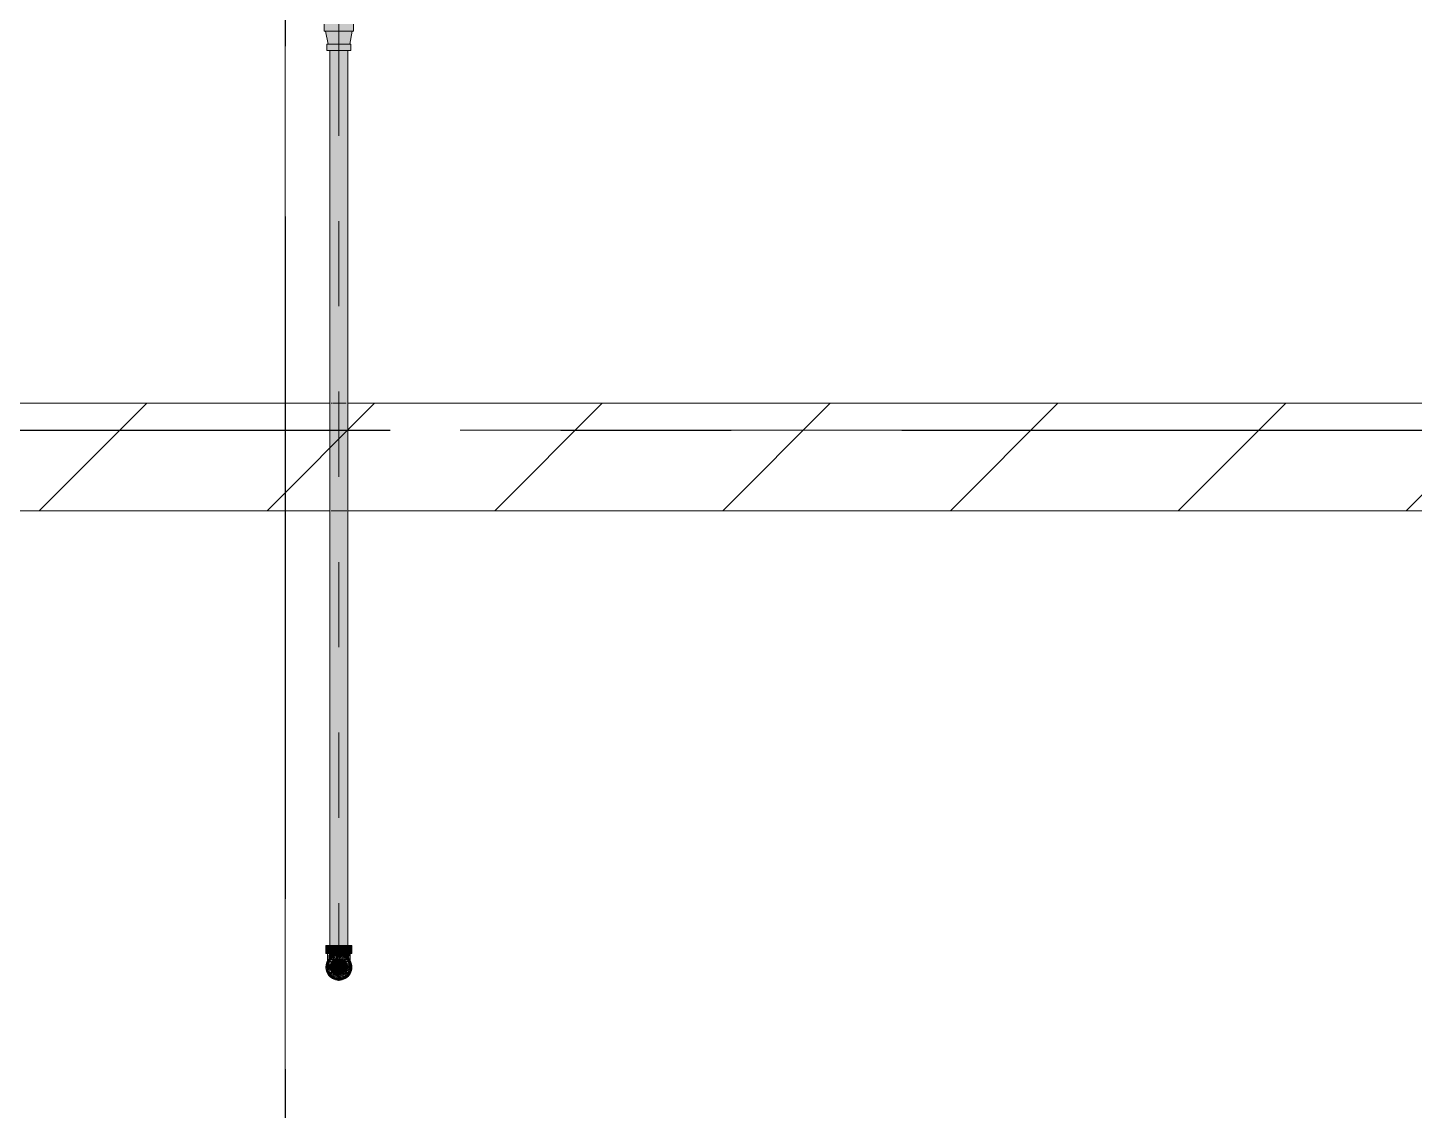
# Model space of a CAD drawing. Header units: millimetres. Extents: x -4000 to 187956, y -58990 to 162485.
# Drawn here: x 88671 to 91253, y 126184 to 128199 of the extents above; entities that cross this region are included whole.
import ezdxf

# ---------------------------------------------------------------- set-up
doc = ezdxf.new("R2010")
doc.units = ezdxf.units.MM
for name, pattern in [('Dash 1_16_', [317.5, 158.75, -158.75]), ('Grid Line', [2222.5, 1270, -317.5, 317.5, -317.5]), ('Grid Line 12_5mm', [2150, 1250, -300, 300, -300])]:
    doc.linetypes.add(name, pattern=pattern)
for name, color, linetype, lineweight in [('A-WALL', 113, 'Continuous', 13), ('A-WALL-PATT', 111, 'Continuous', 13), ('F-SPRN', 3, 'Continuous', 9), ('P-PIPE', 3, 'Continuous', 9), ('P-PIPE-CNTR', 3, 'Continuous', 9), ('S-GRID', 1, 'Continuous', 30)]:
    doc.layers.add(name, color=color, linetype=linetype, lineweight=lineweight)

# ---------------------------------------------------------------- blocks, each defined once
blk = doc.blocks.new('CMF2_NHAXUONG_A_rvt-1-FFS - TANG 1')
at = {"layer": 'A-WALL-PATT', "lineweight": 9}
h = blk.add_hatch(dxfattribs=at)
h.set_pattern_fill('FP_12', color=250, style=0, pattern_type=2)
h.set_pattern_definition([(45, (0, 0), (-212.13203, 212.13203), [])])
h.paths.add_polyline_path([(68581, 127300.1), (97082.8, 127300.1), (97082.8, 127500.1), (67049.8, 127500.1), (67049.8, 127300.1)])
h.paths.add_polyline_path([(43638.6, 127300.1), (63049.8, 127300.1), (63049.8, 127500.1), (43549.8, 127500.1), (43549.8, 127300.1)])
at = {"layer": 'A-WALL', "color": 50, "lineweight": 15}
for p, q in [((89233.5, 127500.1), (86766.5, 127500.1)), ((91733.5, 127500.1), (89266.5, 127500.1)), ((86766.7, 127300.1), (89233.3, 127300.1)), ((89266.7, 127300.1), (91733.3, 127300.1))]:
    blk.add_line(p, q, dxfattribs=at)
at = {"layer": 'A-WALL', "color": 35, "lineweight": 15}
for p, q in [((89233.5, 127500.1), (86766.5, 127500.1)), ((91733.5, 127500.1), (89266.5, 127500.1)), ((86766.7, 127300.1), (89233.3, 127300.1)), ((89266.7, 127300.1), (91733.3, 127300.1))]:
    blk.add_line(p, q, dxfattribs=at)
at = {"layer": 'A-WALL', "color": 14, "lineweight": 15}
for p, q in [((89237.1, 127500.1), (89235.5, 127500.1)), ((89263.4, 127500.1), (89238.2, 127500.1)), ((89235.5, 127300.1), (89264.5, 127300.1))]:
    blk.add_line(p, q, dxfattribs=at)
at = {"layer": 'A-WALL', "color": 15, "lineweight": 15}
for p, q in [((89237.1, 127500.1), (89235.5, 127500.1)), ((89263.4, 127500.1), (89238.2, 127500.1)), ((89235.5, 127300.1), (89264.5, 127300.1))]:
    blk.add_line(p, q, dxfattribs=at)
at = {"layer": 'S-GRID', "linetype": 'Grid Line 12_5mm', "lineweight": 9}
for p, q in [((89150, 161185.2), (89150, -16487.4)), ((-824.3, 127450), (183641.1, 127450))]:
    blk.add_line(p, q, dxfattribs=at)
blk = doc.blocks.new('Sprinkler_Up - DN20-V342-FFS - TANG 1')
at = {"layer": 'F-SPRN', "transparency": 33554534}
for points in [[(-13.5, 0), (-3.9, 0.7), (-1.7, 2.9), (-1.2, 3.5), (-0.6, 4), (0.6, 4), (1.2, 3.5), (1.7, 2.9), (4.6, 0), (22, 0.9), (18, 13.1), (6.9, 21.2), (-6.9, 21.2), (-18.4, 11.9), (-22.2, 0)], [(-6.9, -21.2), (6.9, -21.2), (18, -13.1), (22, 0), (3.9, -0.7), (1.7, -2.9), (1.2, -3.5), (0.6, -4), (-0.6, -4), (-1.2, -3.5), (-1.7, -2.9), (-4.6, 0), (-22.2, 0), (-18, -13.1), (-12.4, -17.1)], [(0, -16.7), (4.3, -16.1), (11.8, -11.8), (16.1, -4.3), (16.1, 4.3), (11.7, 11.9), (8.3, 14.4), (0, 16.7), (-4.3, 16.1), (-11.8, 11.8), (-16.1, 4.3), (-16.1, -4.3), (-11.8, -11.8), (-8.3, -14.4)], [(0, -15.6), (7.8, -13.5), (13.5, -7.8), (15.1, -4), (15.1, 4), (13.5, 7.8), (7.8, 13.5), (0, 15.6), (-9.9, 11.9), (-11, 11), (-15.1, 4), (-15.1, -4), (-11, -11), (-7.8, -13.5)], [(-10.9, -5.5), (-10.9, 5.4), (-14.5, 5.4), (-14.5, -5.5)], [(-7.7, -5.5), (-7.7, 5.4), (-10.9, 5.4), (-10.9, -5.5)], [(0, -5.5), (0, 5.4), (-7.7, 5.4), (-7.7, -5.5)], [(0, 0), (5.7, 0), (2.9, 4.9), (-2.9, 4.9), (-5.7, 0)], [(2.9, -4.9), (5.7, 0), (-5.7, 0), (-2.9, -4.9)], [(0, 0), (4.6, 0), (0, 4.6), (-4.6, 0)], [(0, -4.6), (4.6, 0), (-4.6, 0)], [(0, -2.6), (1.3, 0), (-1.8, 0)], [(-1.3, 0), (1.8, 0), (0, 2.6)], [(7.7, -5.5), (7.7, 5.4), (0, 5.4), (0, -5.5)], [(10.9, -5.5), (10.9, 5.4), (7.7, 5.4), (7.7, -5.5)], [(14.5, -5.5), (14.5, 5.4), (10.9, 5.4), (10.9, -5.5)]]:
    blk.add_hatch(color=1, dxfattribs=at).paths.add_polyline_path(points)
at = {"layer": 'F-SPRN', "color": 1}
for p, q in [((-11.5, 5.4), (-14.5, 5.4)), ((-14.5, 5.4), (-11.3, 5.4)), ((-14.5, 5.4), (-14.5, 3.7)), ((-14.5, 3.3), (-14.5, 0)), ((-11.5, 5.4), (-11.5, 4)), ((-10.9, 1.9), (-10.9, 3.6)), ((-10.8, 5.4), (-8, 5.4)), ((-8.1, 5.4), (-10.8, 5.4)), ((-8.1, 5.4), (-8.1, 2.8)), ((-8.1, 2.5), (-8.1, 0.7)), ((-7.7, 4.8), (-7.7, 2.7)), ((-7.7, 4.8), (-7.7, 2.7)), ((-7.7, 2.1), (-7.7, 0.5)), ((-7.7, 2.1), (-7.7, 0.5)), ((-6.7, 5.4), (-4.7, 5.4)), ((-5.8, 3.8), (-5.8, 2.2)), ((-2.1, 0), (-2.1, 0)), ((-2.1, 0), (-2.1, -0.1)), ((0, 2.1), (-0.1, 2.1)), ((2.1, 0), (2.1, 0.1)), ((2.1, 0), (2.1, 0)), ((4.7, 5.4), (6.5, 5.4)), ((7.7, 5.4), (10.8, 5.4)), ((7.7, 5.2), (7.7, 2.7)), ((7.7, 5.2), (7.7, 2.7)), ((7.7, 2.3), (7.7, 0.5)), ((7.7, 2.3), (7.7, 0.5)), ((10.8, 5.4), (8.1, 5.4)), ((8.1, 5.4), (8.1, 2.8)), ((8.1, 2.5), (8.1, 0.4)), ((10.9, 5.4), (14.5, 5.4)), ((10.9, 3.6), (10.9, 0.2)), ((14.5, 5.4), (11.5, 5.4)), ((11.5, 5.4), (11.5, 4)), ((11.5, 3), (11.5, 0.2)), ((14.5, 5.4), (14.5, -5.5)), ((-14.5, -1.3), (-14.5, -3.7)), ((-11.1, -5.5), (-14.5, -5.5)), ((-14.5, -5.5), (-11.5, -5.5)), ((-10.9, -2.6), (-10.9, -1.3)), ((-10.8, -5.5), (-8.1, -5.5)), ((-7.8, -5.5), (-10.8, -5.5)), ((-8.1, -4.2), (-8.1, -5.5)), ((-7.7, -2.7), (-7.7, -4)), ((-7.7, -2.7), (-7.7, -4)), ((-7, -5.5), (-5.8, -5.5)), ((-4.8, -5.5), (-7, -5.5)), ((-5.8, -2.3), (-5.8, -3.8)), ((-2.1, -0.3), (-2, -0.4)), ((-2, -0.4), (-2, -0.5)), ((-2, -0.5), (-2, -0.6)), ((-2, -0.6), (-2, -0.7)), ((-2, -0.7), (-1.9, -0.7)), ((-1.9, -0.7), (-1.9, -0.8)), ((-1.9, -0.8), (-1.9, -0.9)), ((-1.9, -0.9), (-1.8, -1)), ((-1.8, -1), (-1.8, -1.1)), ((-1.8, -1), (-1.8, -1)), ((-1.8, -1.1), (-1.7, -1.2)), ((-1.7, -1.2), (-1.6, -1.3)), ((-1.7, -1.2), (-1.7, -1.2)), ((-1.6, -1.3), (-1.6, -1.4)), ((-1.6, -1.4), (-1.5, -1.4)), ((-1.5, -1.4), (-1.4, -1.5)), ((-1.4, -1.5), (-1.3, -1.6)), ((-1.4, -1.5), (-1.4, -1.5)), ((-1.3, -1.6), (-1.3, -1.7)), ((-1.3, -1.7), (-1.2, -1.7)), ((-1.2, -1.7), (-1.1, -1.7)), ((-1.1, -1.7), (-1.1, -1.8)), ((-1.1, -1.8), (-1, -1.8)), ((-1, -1.8), (-0.9, -1.9)), ((-0.9, -1.9), (-0.8, -1.9)), ((-0.8, -1.9), (-0.7, -2)), ((-0.8, -1.9), (-0.8, -1.9)), ((-0.7, -2), (-0.6, -2)), ((-0.6, -2), (-0.5, -2)), ((-0.5, -2), (-0.4, -2)), ((-0.4, -2), (-0.3, -2.1)), ((-0.4, -2), (-0.4, -2)), ((-0.3, -2.1), (-0.2, -2.1)), ((-0.2, -2.1), (-0.1, -2.1)), ((-0.1, -2.1), (0, -2.1)), ((0, -2.1), (0.1, -2.1)), ((0.1, -2.1), (0.2, -2.1)), ((0.1, -2.1), (0.1, -2.1)), ((0.2, -2.1), (0.3, -2.1)), ((0.3, -2.1), (0.4, -2)), ((0.4, -2), (0.5, -2)), ((0.5, -2), (0.6, -2)), ((0.6, -2), (0.7, -2)), ((0.6, -2), (0.6, -2)), ((0.7, -2), (0.8, -1.9)), ((0.8, -1.9), (0.9, -1.9)), ((0.9, -1.9), (1, -1.8)), ((0.9, -1.9), (0.9, -1.9)), ((1, -1.8), (1.1, -1.8)), ((1.1, -1.8), (1.2, -1.7)), ((1.2, -1.7), (1.3, -1.6)), ((1.2, -1.7), (1.2, -1.7)), ((1.3, -1.6), (1.4, -1.6)), ((1.4, -1.5), (1.5, -1.5)), ((1.4, -1.6), (1.4, -1.5)), ((1.5, -1.4), (1.6, -1.3)), ((1.5, -1.5), (1.5, -1.4)), ((1.6, -1.3), (1.7, -1.2)), ((1.6, -1.3), (1.6, -1.3)), ((1.7, -1.1), (1.8, -1.1)), ((1.7, -1.2), (1.7, -1.1)), ((1.8, -1), (1.9, -0.9)), ((1.8, -1.1), (1.8, -1)), ((1.9, -0.8), (2, -0.7)), ((1.9, -0.8), (1.9, -0.8)), ((1.9, -0.9), (1.9, -0.8)), ((2, -0.4), (2.1, -0.3)), ((2, -0.5), (2, -0.4)), ((2, -0.5), (2, -0.5)), ((2, -0.6), (2, -0.5)), ((2, -0.7), (2, -0.6)), ((2.1, -0.1), (2.1, 0)), ((2.1, -0.2), (2.1, -0.1)), ((2.1, -0.3), (2.1, -0.2)), ((7, -5.5), (4.8, -5.5)), ((5.8, -2.2), (5.8, -3.8)), ((5.8, -5.5), (7, -5.5)), ((7.7, -0.5), (7.7, -2.3)), ((7.7, -0.5), (7.7, -2.3)), ((7.7, -2.7), (7.7, -5.4)), ((7.7, -2.7), (7.7, -5.4)), ((10.8, -5.5), (7.7, -5.5)), ((8.1, -0.4), (8.1, -2.5)), ((8.1, -2.8), (8.1, -5.5)), ((8.1, -5.5), (10.8, -5.5)), ((10.9, -0.2), (10.9, -3.6)), ((14.5, -5.5), (10.9, -5.5)), ((11.5, -0.2), (11.5, -3)), ((11.5, -4), (11.5, -5.5)), ((11.5, -5.5), (14.5, -5.5))]:
    blk.add_line(p, q, dxfattribs=at)
at = {"layer": 'F-SPRN', "color": 1, "flags": 128}
for points in [[(-0.6, 2), (-0.7, 2), (-0.8, 1.9), (-0.9, 1.9), (-0.9, 1.9), (-1, 1.8), (-1.1, 1.8), (-1.2, 1.7), (-1.2, 1.7), (-1.3, 1.6), (-1.4, 1.6), (-1.4, 1.5), (-1.5, 1.5), (-1.5, 1.4), (-1.6, 1.3), (-1.6, 1.3), (-1.7, 1.2), (-1.7, 1.1), (-1.8, 1.1), (-1.8, 1), (-1.9, 0.9), (-1.9, 0.8), (-1.9, 0.8), (-2, 0.7), (-2, 0.6), (-2, 0.5), (-2, 0.5), (-2, 0.4), (-2.1, 0.3), (-2.1, 0.2), (-2.1, 0.1), (-2.1, 0)], [(-0.5, 2), (-0.6, 2), (-0.6, 2)], [(-0.1, 2.1), (-0.1, 2.1), (-0.2, 2.1), (-0.3, 2.1), (-0.4, 2), (-0.5, 2)], [(2.1, 0.1), (2.1, 0.2), (2.1, 0.2), (2.1, 0.3), (2, 0.4), (2, 0.5), (2, 0.6), (2, 0.7), (1.9, 0.7), (1.9, 0.8), (1.9, 0.9), (1.8, 1), (1.8, 1), (1.8, 1.1), (1.7, 1.2), (1.7, 1.2), (1.6, 1.3), (1.6, 1.4), (1.5, 1.4), (1.4, 1.5), (1.4, 1.5), (1.3, 1.6), (1.3, 1.7), (1.2, 1.7), (1.1, 1.7), (1.1, 1.8), (1, 1.8), (0.9, 1.9), (0.8, 1.9), (0.8, 1.9), (0.7, 2), (0.6, 2), (0.5, 2), (0.4, 2), (0.4, 2), (0.3, 2.1), (0.2, 2.1), (0.1, 2.1), (0, 2.1)], [(-2.1, -0.1), (-2.1, -0.2), (-2.1, -0.2), (-2.1, -0.3)]]:
    blk.add_lwpolyline(points, dxfattribs=at)
at = {"layer": 'F-SPRN', "color": 1}
for radius, start, end in [(22.2, 360, 180), (21.9, 165.6773, 179.2615), (21.9, 146.7912, 164.8151), (21.9, 144, 146.7912), (21.9, 126.6942, 143.2701), (16.7, 167.6802, 180), (16.7, 167.6802, 180), (16.7, 155.3879, 164.9693), (16.7, 155.3879, 164.9693), (15.6, 166.4265, 180), (15.6, 166.4265, 180), (15.6, 150.9409, 165), (15.6, 159.6139, 165), (16.7, 136.7213, 149.931), (16.7, 136.7213, 149.931), (15.6, 150.9409, 156.3845), (15.6, 138.4214, 150), (15.6, 138.4214, 150), (21.9, 108.2621, 125.7507), (16.7, 134.4938, 135), (16.7, 134.4938, 135), (15.6, 129.9005, 135), (15.6, 129.9005, 135), (16.7, 121.4181, 130.5751), (16.7, 121.4181, 130.5751), (15.6, 120.5262, 126.205), (15.6, 120.5262, 126.205), (16.7, 106.5995, 120), (16.7, 106.5995, 120), (15.6, 114.4363, 119.9813), (15.6, 114.4363, 119.9813), (21.9, 99.348, 107.901), (4.63, 155.7832, 180), (4.63, 155.7832, 180), (16.7, 96.4143, 105), (16.7, 96.4143, 105), (4.63, 109.0192, 138.2703), (4.63, 109.0192, 138.2703), (21.9, 90.145, 98.8503), (15.6, 95.5762, 100.6843), (15.6, 95.5762, 100.6843), (2.56, 109.0192, 168.8278), (2.56, 109.0192, 168.8278), (2.04, 109.0192, 180), (16.7, 83.0684, 90), (16.7, 83.0684, 90), (4.63, 17.9592, 90), (4.63, 17.9592, 90), (3.81, 57.0577, 90), (2.56, 14.5599, 90), (2.56, 14.5599, 90), (2.04, 10.4703, 90), (21.9, 72.5583, 89.4624), (15.6, 75.573, 80.5892), (15.6, 75.573, 80.5892), (3.81, 16.1605, 43.8358), (15.6, 67.5614, 74.5481), (15.6, 67.5614, 74.5481), (16.7, 60, 75), (16.7, 60, 75), (15.6, 60.0187, 65.5637), (15.6, 60.0187, 65.5637), (21.9, 54.2493, 71.7379), (15.6, 53.795, 60), (15.6, 53.795, 60), (16.7, 49.4249, 58.5819), (16.7, 49.4249, 58.5819), (15.6, 45, 50.0995), (15.6, 45, 50.0995), (16.7, 45, 45.5062), (16.7, 45, 45.5062), (15.6, 30, 41.5786), (15.6, 30, 41.5786), (16.7, 30, 43.2787), (16.7, 30, 43.2787), (21.9, 36.7299, 53.3058), (15.6, 23.6155, 29.5646), (15.6, 15, 29.5646), (15.6, 15, 20.3861), (16.7, 15, 24.6121), (16.7, 15, 24.6121), (15.6, 360, 13.6618), (15.6, 0, 13.6618), (16.7, 360, 12.3198), (16.7, 0, 12.3198), (21.9, 33.2088, 36), (21.9, 15.1849, 33.2088), (21.9, 0.7385, 14.3227), (22.2, 180, 360), (21.9, 180.7385, 194.3227), (21.9, 195.1849, 215.2302), (21.9, 216.7299, 233.3058), (16.7, 180, 192.3198), (16.7, 180, 192.3198), (16.7, 195.0307, 204.6121), (16.7, 195.0307, 204.6121), (15.6, 181.9082, 193.6618), (15.6, 181.9082, 193.6618), (15.6, 197.3339, 209.5646), (15.6, 197.3339, 209.5646), (16.7, 210.069, 223.2787), (16.7, 210.069, 223.2787), (15.6, 212.5472, 221.5786), (15.6, 212.5472, 221.5786), (21.9, 234.2493, 251.7379), (16.7, 229.4249, 238.5819), (16.7, 229.4249, 238.5819), (15.6, 233.795, 240), (15.6, 233.795, 240), (16.7, 240, 255), (16.7, 240, 255), (15.6, 240.0187, 254.5481), (15.6, 240.0187, 254.5481), (21.9, 252.5583, 269.4624), (4.63, 197.9592, 0), (4.63, 197.9592, 360), (15.6, 255, 267.64), (15.6, 255, 267.64), (3.81, 196.1605, 360), (2.56, 191.1677, 270), (2.56, 191.1677, 270), (2.04, 190.4703, 270), (16.7, 263.0684, 270), (16.7, 263.0684, 270), (2.04, 270, 0), (2.56, 270, 0), (2.56, 270, 360), (21.9, 270.145, 278.8503), (15.6, 275.5762, 280.6843), (15.6, 275.5762, 280.6843), (16.7, 276.4143, 285), (16.7, 276.4143, 285), (21.9, 279.348, 287.901), (16.7, 286.5995, 300), (16.7, 286.5995, 300), (15.6, 294.4363, 299.9813), (15.6, 294.4363, 299.9813), (21.9, 288.2621, 305.7507), (15.6, 300, 313.2078), (15.6, 300, 313.2078), (16.7, 301.4181, 310.5751), (16.7, 301.4181, 310.5751), (15.6, 318.4214, 330), (15.6, 318.4214, 330), (16.7, 316.7213, 330), (16.7, 316.7213, 330), (21.9, 306.6942, 323.2701), (15.6, 330.4354, 345), (15.6, 330.4354, 336.3845), (15.6, 339.6139, 345), (15.6, 346.3382, 360), (15.6, 346.3382, 360), (16.7, 335.3879, 345), (16.7, 335.3879, 345), (16.7, 347.6802, 360), (16.7, 347.6802, 360), (21.9, 324.7698, 344.8151), (21.9, 345.6773, 359.2615)]:
    blk.add_arc((0, 0), radius, start, end, dxfattribs=at)
blk = doc.blocks.new('Steel_Transition_Threaded_HoaPhat - Standard-V343-FFS - TANG 1')
at = {"layer": 'P-PIPE', "lineweight": 13, "transparency": 33554534}
h = blk.add_hatch(color=1, dxfattribs=at)
h.paths.add_polyline_path([(89250, 126427.6), (89255.8, 126428.4), (89261.3, 126430.6), (89265.9, 126434.2), (89269.5, 126438.8), (89272, 126445.9), (89272, 126454.2), (89271.7, 126455.9), (89269, 126462), (89265.9, 126466), (89261.3, 126469.6), (89255.8, 126471.8), (89250, 126472.6), (89244.2, 126471.8), (89238.8, 126469.6), (89234.1, 126466), (89230.5, 126461.3), (89228.3, 126455.9), (89227.5, 126450.1), (89228.3, 126444.3), (89230.5, 126438.8), (89234.1, 126434.2), (89238.8, 126430.6), (89244.2, 126428.4)])
h.paths.add_polyline_path([(89250, 126430), (89244.8, 126430.7), (89240, 126432.7), (89235.8, 126435.9), (89232.6, 126440), (89230.6, 126444.9), (89229.9, 126450.1), (89230.6, 126455.3), (89234, 126462), (89235.8, 126464.3), (89240, 126467.5), (89244.8, 126469.5), (89250, 126470.2), (89255.2, 126469.5), (89260.1, 126467.5), (89266, 126462), (89267.4, 126460.1), (89269.4, 126455.3), (89270.1, 126450.1), (89269.4, 126444.9), (89267.4, 126440), (89264.2, 126435.9), (89260.1, 126432.7), (89255.2, 126430.7)])
for points in [[(89250, 126430), (89250, 126433.7), (89241.8, 126435.9), (89235.8, 126441.9), (89233.6, 126450.1), (89235.8, 126458.3), (89241.8, 126464.3), (89250, 126466.5), (89250, 126470.2), (89244.8, 126469.5), (89240, 126467.5), (89234, 126462), (89232.6, 126460.1), (89230.6, 126455.3), (89229.9, 126450.1), (89230.6, 126444.9), (89232.6, 126440), (89235.8, 126435.9), (89240, 126432.7), (89244.8, 126430.7)], [(89250, 126431.6), (89254.8, 126432.2), (89259.3, 126434.1), (89263.1, 126437), (89266, 126440.8), (89267.9, 126445.3), (89268.5, 126450.1), (89267.9, 126454.9), (89264, 126462), (89263.1, 126463.2), (89259.3, 126466.1), (89254.8, 126468), (89250, 126468.6), (89245.2, 126468), (89240.8, 126466.1), (89236, 126462), (89234, 126459.3), (89232.1, 126454.9), (89231.5, 126450.1), (89232.1, 126445.3), (89234, 126440.8), (89236.9, 126437), (89240.8, 126434.1), (89245.2, 126432.2)], [(89250, 126430), (89255.2, 126430.7), (89260.1, 126432.7), (89264.2, 126435.9), (89267.4, 126440), (89269.4, 126444.9), (89270.1, 126450.1), (89269.4, 126455.3), (89266, 126462), (89264.2, 126464.3), (89260.1, 126467.5), (89255.2, 126469.5), (89250, 126470.2), (89250, 126466.5), (89258.2, 126464.3), (89264.2, 126458.3), (89266.4, 126450.1), (89264.2, 126441.9), (89258.2, 126435.9), (89250, 126433.7)]]:
    blk.add_hatch(color=1, dxfattribs=at).paths.add_polyline_path(points)
at = {"layer": 'P-PIPE', "color": 20, "lineweight": 13}
for radius, start, end in [(22.5, 90, 270), (22.5, 90, 270), (20.1, 150, 162.7449), (18.5, 157.6232, 165), (18.5, 157.6232, 165), (20.1, 143.4205, 148.1553), (18.5, 139.7195, 150), (18.5, 139.7195, 150), (20.1, 128.8856, 139.8677), (16.4, 143.5463, 150), (18.5, 123.4976, 133.2041), (18.5, 123.4976, 133.2041), (16.4, 133.3918, 135), (20.1, 109.6859, 125.0043), (16.4, 121.0738, 128.0319), (18.5, 106.819, 120), (18.5, 106.819, 120), (16.4, 115.1607, 120), (16.4, 107.4657, 111.9681), (20.1, 100.9975, 105), (18.5, 91.4353, 103.2046), (18.5, 91.4353, 103.2046), (16.4, 96.2132, 104.6042), (20.1, 90.5246, 98.5089), (22.5, 270, 90), (22.5, 270, 90), (18.5, 78.0986, 90), (18.5, 78.0986, 90), (20.1, 75.0607, 87.9279), (18.5, 60, 75), (18.5, 60, 75), (16.4, 66.9681, 72.9388), (20.1, 60, 75), (16.4, 50.4733, 56.6389), (20.1, 54.9957, 60), (18.5, 46.7959, 56.5024), (18.5, 46.7959, 56.5024), (16.4, 45, 46.6082), (20.1, 40.1323, 51.1144), (16.4, 30, 38.0319), (18.5, 30, 40.2805), (18.5, 30, 40.2805), (20.1, 31.8447, 36.5795), (18.5, 15, 22.3768), (18.5, 15, 22.3768), (20.1, 17.2551, 30), (20.1, 166.0499, 193.9501), (20.1, 197.2551, 210), (18.5, 166.5939, 180), (18.5, 166.5939, 193.4061), (18.5, 180, 193.4061), (18.5, 195, 202.3768), (18.5, 195, 202.3768), (20.1, 211.8447, 231.1144), (16.4, 168.5467, 178.9063), (16.4, 184.8393, 191.4533), (18.5, 210, 223.5703), (18.5, 210, 223.5703), (16.4, 158.0319, 163.506), (16.4, 210.6635, 216.4537), (18.5, 226.7959, 236.5024), (18.5, 226.7959, 236.5024), (20.1, 234.9957, 255), (16.4, 230.4733, 236.6389), (18.5, 240, 255), (18.5, 240, 255), (16.4, 240, 246.5955), (16.4, 250.3629, 255), (20.1, 255.0607, 267.9279), (18.5, 258.0986, 270), (18.5, 258.0986, 270), (16.4, 264.1652, 268.506), (18.5, 271.4353, 283.2046), (18.5, 271.4353, 283.2046), (16.4, 276.2132, 283.9063), (20.1, 280.9975, 285), (16.4, 287.4657, 291.9681), (18.5, 286.819, 300), (18.5, 286.819, 300), (16.4, 293.4045, 300), (20.1, 289.6859, 305.0043), (18.5, 303.4976, 313.2041), (18.5, 303.4976, 313.2041), (20.1, 308.8856, 328.1553), (18.5, 316.4297, 330), (18.5, 316.4297, 330), (16.4, 338.0319, 342.8691), (16.4, 0, 8.0319), (16.4, 353.5463, 0), (18.5, 337.6232, 345), (18.5, 337.6232, 345), (20.1, 330, 342.7449), (18.5, 0, 13.4061), (18.5, 346.5939, 13.4061), (18.5, 346.5939, 0), (20.1, 346.0499, 13.9501), (20.1, 270.5246, 278.5089)]:
    blk.add_arc((89250, 126450.1), radius, start, end, dxfattribs=at)
blk = doc.blocks.new('Steel_Elbow_Threaded_HoaPhat - Standard-V344-FFS - TANG 1')
at = {"layer": 'P-PIPE', "lineweight": 13, "transparency": 33554534}
for points in [[(89233, 126475.5), (89250, 126475.5), (89250, 126490.6), (89225.9, 126490.6), (89226.7, 126475.5), (89229.1, 126475.5)], [(89267.1, 126475.5), (89274.1, 126475.5), (89273.3, 126490.6), (89250, 126490.6), (89250, 126475.5), (89262.1, 126475.5)], [(89250, 126426), (89256.2, 126426.8), (89262.1, 126429.2), (89267.1, 126433), (89272, 126440.6), (89273.3, 126443.8), (89274.1, 126450.1), (89272, 126459.6), (89270.9, 126462.1), (89267.1, 126467.1), (89262.1, 126471), (89256.2, 126473.4), (89250, 126474.2), (89243.8, 126473.4), (89237.9, 126471), (89233, 126467.1), (89229, 126462), (89226.7, 126456.3), (89225.9, 126450.1), (89226.7, 126443.8), (89229.1, 126438), (89233, 126433), (89237.9, 126429.2), (89243.8, 126426.8)]]:
    blk.add_hatch(color=1, dxfattribs=at).paths.add_polyline_path(points)
h = blk.add_hatch(color=1, dxfattribs=at)
h.paths.add_polyline_path([(89242.8, 126470), (89240.3, 126470), (89244.1, 126471.9)])
h.paths.add_polyline_path([(89229.8, 126460.2), (89232.1, 126462), (89237.2, 126467.6), (89242.8, 126470), (89250, 126471.2), (89250, 126475.5), (89231.7, 126475.5), (89230.3, 126471.7), (89230.1, 126464.3), (89230, 126462)])
h = blk.add_hatch(color=1, dxfattribs=at)
h.paths.add_polyline_path([(89266.9, 126465.3), (89269.2, 126462), (89268.6, 126464.6)])
h.paths.add_polyline_path([(89270.9, 126458.6), (89270.6, 126467.2), (89269.5, 126466.8), (89269.4, 126470.9), (89270.7, 126471.2), (89269.6, 126475.5), (89250, 126475.5), (89250, 126471.2), (89257.2, 126470), (89255.9, 126471.9), (89263.4, 126467.2), (89267.4, 126463.1), (89266.2, 126468.2), (89269.6, 126462)])
at = {"layer": 'P-PIPE', "color": 20, "lineweight": 13}
for p, q in [((89225.9, 126490.6), (89225.9, 126475.5)), ((89233, 126490.6), (89225.9, 126490.6)), ((89250, 126490.6), (89225.9, 126490.6)), ((89237.9, 126490.6), (89233.8, 126490.6)), ((89243.8, 126490.6), (89238.2, 126490.6)), ((89250, 126490.6), (89243.8, 126490.6)), ((89256.2, 126490.6), (89250, 126490.6)), ((89274.1, 126490.6), (89250, 126490.6)), ((89261.8, 126490.6), (89256.2, 126490.6)), ((89266.2, 126490.6), (89262.1, 126490.6)), ((89274.1, 126490.6), (89267.1, 126490.6)), ((89274.1, 126475.5), (89274.1, 126490.6)), ((89225.9, 126475.5), (89231.5, 126475.5)), ((89225.9, 126475.5), (89250, 126475.5)), ((89242.8, 126475.5), (89228.9, 126475.5)), ((89228.9, 126461.8), (89228.9, 126462)), ((89228.9, 126460.9), (89228.9, 126461.8)), ((89231.5, 126475.5), (89233, 126475.5)), ((89232.8, 126475.5), (89231.7, 126475.5)), ((89236.4, 126475.5), (89233.8, 126475.5)), ((89234, 126475.5), (89237.9, 126475.5)), ((89242.8, 126475.5), (89236.4, 126475.5)), ((89237.9, 126475.5), (89242.7, 126475.5)), ((89250, 126475.5), (89243.7, 126475.5)), ((89250, 126475.5), (89243.7, 126475.5)), ((89243.8, 126475.5), (89250, 126475.5)), ((89250, 126475.5), (89256.2, 126475.5)), ((89250, 126475.5), (89274.1, 126475.5)), ((89256.3, 126475.5), (89250, 126475.5)), ((89256.3, 126475.5), (89250, 126475.5)), ((89263.6, 126475.5), (89257.2, 126475.5)), ((89271.2, 126475.5), (89257.2, 126475.5)), ((89257.3, 126475.5), (89262.1, 126475.5)), ((89262.1, 126475.5), (89266, 126475.5)), ((89266.2, 126475.5), (89263.6, 126475.5)), ((89267.1, 126475.5), (89269.7, 126475.5)), ((89268.3, 126475.5), (89267.2, 126475.5)), ((89269.9, 126475.5), (89268.3, 126475.5)), ((89269.7, 126475.5), (89274.1, 126475.5)), ((89271.2, 126462), (89271.2, 126461.2)), ((89271.2, 126462), (89271.2, 126462)), ((89271.2, 126461.2), (89271.2, 126460.3)), ((89271.2, 126458), (89271.2, 126457.3)), ((89228.9, 126455.1), (89228.9, 126455.7)), ((89228.9, 126454.5), (89228.9, 126455.1)), ((89228.9, 126454), (89228.9, 126454.5)), ((89228.9, 126452.5), (89228.9, 126453)), ((89228.9, 126452.1), (89228.9, 126452.5)), ((89228.9, 126451.7), (89228.9, 126452.1)), ((89228.9, 126451.4), (89228.9, 126451.7)), ((89228.9, 126451.1), (89228.9, 126451.4)), ((89228.9, 126450.4), (89228.9, 126450.6)), ((89228.9, 126450.3), (89228.9, 126450.4)), ((89228.9, 126450.2), (89228.9, 126450.3)), ((89228.9, 126450.1), (89228.9, 126450.2)), ((89228.9, 126450.1), (89228.9, 126450.1)), ((89228.9, 126449.9), (89228.9, 126450.1)), ((89228.9, 126449), (89228.9, 126449.9)), ((89228.9, 126448.2), (89228.9, 126449)), ((89229, 126447.3), (89228.9, 126448.2)), ((89229.2, 126446.5), (89229, 126447.3)), ((89229.3, 126445.7), (89229.2, 126446.5)), ((89229.5, 126444.8), (89229.3, 126445.7)), ((89229.7, 126444), (89229.5, 126444.8)), ((89230, 126443.2), (89229.7, 126444)), ((89230.3, 126442.4), (89230, 126443.2)), ((89231.3, 126440.1), (89231, 126440.9)), ((89231.8, 126439.4), (89231.3, 126440.1)), ((89232.2, 126438.7), (89231.8, 126439.4)), ((89234.3, 126436), (89233.7, 126436.6)), ((89234.8, 126435.4), (89234.3, 126436)), ((89235.4, 126434.8), (89234.8, 126435.4)), ((89236.1, 126434.2), (89235.4, 126434.8)), ((89236.7, 126433.6), (89236.1, 126434.2)), ((89237.4, 126433.1), (89236.7, 126433.6)), ((89238.1, 126432.6), (89237.4, 126433.1)), ((89238.8, 126432.2), (89238.1, 126432.6)), ((89241, 126431), (89240.2, 126431.3)), ((89241.8, 126430.6), (89241, 126431)), ((89242.6, 126430.3), (89241.8, 126430.6)), ((89258.4, 126430.7), (89257.7, 126430.4)), ((89259.2, 126431.1), (89258.4, 126430.7)), ((89260, 126431.4), (89259.2, 126431.1)), ((89260.7, 126431.8), (89260, 126431.4)), ((89261.4, 126432.3), (89260.7, 126431.8)), ((89262.1, 126432.8), (89261.4, 126432.3)), ((89262.8, 126433.3), (89262.1, 126432.8)), ((89263.5, 126433.8), (89262.8, 126433.3)), ((89264.1, 126434.3), (89263.5, 126433.8)), ((89264.7, 126434.9), (89264.1, 126434.3)), ((89265.3, 126435.5), (89264.7, 126434.9)), ((89265.9, 126436.1), (89265.3, 126435.5)), ((89266.4, 126436.8), (89265.9, 126436.1)), ((89267, 126437.5), (89266.4, 126436.8)), ((89267.5, 126438.1), (89267, 126437.5)), ((89267.9, 126438.9), (89267.5, 126438.1)), ((89269.1, 126441.1), (89268.8, 126440.3)), ((89269.5, 126441.9), (89269.1, 126441.1)), ((89269.8, 126442.6), (89269.5, 126441.9)), ((89270.1, 126443.4), (89269.8, 126442.6)), ((89270.3, 126444.2), (89270.1, 126443.4)), ((89270.5, 126445.1), (89270.3, 126444.2)), ((89270.7, 126445.9), (89270.5, 126445.1)), ((89270.9, 126446.7), (89270.7, 126445.9)), ((89271.2, 126450.1), (89271.1, 126449.2)), ((89271.1, 126449.2), (89271.1, 126448.4)), ((89271.2, 126455.9), (89271.2, 126455.3)), ((89271.2, 126455.3), (89271.2, 126454.7)), ((89271.2, 126454.7), (89271.2, 126454.1)), ((89271.2, 126453.1), (89271.2, 126452.6)), ((89271.2, 126452.6), (89271.2, 126452.2)), ((89271.2, 126452.2), (89271.2, 126451.8)), ((89271.2, 126451.8), (89271.2, 126451.5)), ((89271.2, 126451.5), (89271.2, 126451.2)), ((89271.2, 126451.2), (89271.2, 126450.9)), ((89271.2, 126450.5), (89271.2, 126450.3)), ((89271.2, 126450.3), (89271.2, 126450.2)), ((89271.2, 126450.2), (89271.2, 126450.1)), ((89271.2, 126450.1), (89271.2, 126450.1)), ((89243.3, 126430), (89242.6, 126430.3)), ((89245.8, 126429.4), (89245, 126429.5)), ((89246.6, 126429.2), (89245.8, 126429.4)), ((89249.2, 126429), (89248.3, 126429)), ((89250, 126428.9), (89249.2, 126429)), ((89250.2, 126428.9), (89250, 126428.9)), ((89251.1, 126429), (89250.2, 126428.9)), ((89251.9, 126429), (89251.1, 126429)), ((89252.8, 126429.1), (89251.9, 126429)), ((89253.6, 126429.2), (89252.8, 126429.1)), ((89254.4, 126429.4), (89253.6, 126429.2)), ((89255.3, 126429.6), (89254.4, 126429.4)), ((89257.7, 126430.4), (89256.9, 126430.1))]:
    blk.add_line(p, q, dxfattribs=at)
at = {"layer": 'P-PIPE', "color": 20, "lineweight": 13, "flags": 128}
for points in [[(89228.9, 126462), (89228.9, 126462.6), (89228.9, 126463.5), (89228.9, 126464.4), (89228.9, 126465.4), (89228.9, 126466.3), (89228.9, 126467.3), (89228.9, 126468.2), (89228.9, 126469.2), (89228.9, 126470.2), (89228.9, 126471.2), (89228.9, 126472.2), (89228.9, 126473.2), (89228.9, 126474.2), (89228.9, 126475.2), (89228.9, 126475.5)], [(89228.9, 126455.7), (89228.9, 126456.4), (89228.9, 126457.1), (89228.9, 126457.8), (89228.9, 126458.5), (89228.9, 126459.3), (89228.9, 126460.1), (89228.9, 126460.9)], [(89271.2, 126475.5), (89271.2, 126474.5), (89271.2, 126473.5), (89271.2, 126472.5), (89271.2, 126471.5), (89271.2, 126470.5), (89271.2, 126469.5), (89271.2, 126468.5), (89271.2, 126467.5), (89271.2, 126466.6), (89271.2, 126465.6), (89271.2, 126464.7), (89271.2, 126463.8), (89271.2, 126462.9), (89271.2, 126462)], [(89271.2, 126460.3), (89271.2, 126459.5), (89271.2, 126458.7), (89271.2, 126458)], [(89271.2, 126457.3), (89271.2, 126456.6), (89271.2, 126455.9)], [(89228.9, 126453), (89228.9, 126453.4), (89228.9, 126454)], [(89228.9, 126450.6), (89228.9, 126450.8), (89228.9, 126451.1)], [(89231, 126440.9), (89230.6, 126441.6), (89230.3, 126442.4)], [(89233.7, 126436.6), (89233.2, 126437.3), (89232.7, 126438), (89232.2, 126438.7)], [(89240.2, 126431.3), (89239.5, 126431.7), (89238.8, 126432.2)], [(89268.8, 126440.3), (89268.4, 126439.6), (89267.9, 126438.9)], [(89271.1, 126448.4), (89271, 126447.6), (89270.9, 126446.7)], [(89271.2, 126454.1), (89271.2, 126453.6), (89271.2, 126453.1)], [(89271.2, 126450.9), (89271.2, 126450.7), (89271.2, 126450.5)], [(89245, 126429.5), (89244.2, 126429.8), (89243.3, 126430)], [(89248.3, 126429), (89247.5, 126429.1), (89246.6, 126429.2)], [(89256.9, 126430.1), (89256.1, 126429.8), (89255.3, 126429.6)]]:
    blk.add_lwpolyline(points, dxfattribs=at)
at = {"layer": 'P-PIPE', "color": 20, "lineweight": 13}
for radius, start, end in [(24.1, 90, 270), (24.1, 150.4645, 240), (24.1, 150, 150.4645), (24.1, 90, 150), (21.1, 150.0076, 164.9665), (21.1, 130, 141.5854), (21.1, 112.9377, 125.8024), (21.1, 99.9464, 104.9657), (21.1, 90, 98.9621), (24.1, 45, 90), (24.1, 270, 90), (21.1, 75.0343, 90), (24.1, 270, 29.5355), (21.1, 60.7988, 67.6705), (21.1, 54.1976, 59.9895), (21.1, 38.4146, 50), (24.1, 30, 45), (21.1, 15.0335, 29.9924), (24.1, 29.5355, 30), (21.1, 172.25, 178.0438), (21.1, 181.9711, 187.2923), (21.1, 165.7465, 170), (21.1, 190, 194.2657), (21.1, 195.0455, 203.6505), (21.1, 205.3748, 209.9974), (21.1, 213.7495, 218.4271), (21.1, 218.9611, 230), (21.1, 234.2198, 247.0686), (21.1, 292.3235, 303.6981), (21.1, 310, 321.0389), (21.1, 321.5729, 325.795), (21.1, 330.0026, 334.1966), (21.1, 336.3495, 344.9545), (21.1, 345.7343, 350), (21.1, 1.9562, 7.75), (21.1, 352.7077, 358.0289), (24.1, 240, 270), (21.1, 255.037, 270), (21.1, 271.1041, 276.3537), (21.1, 279.9303, 284.963)]:
    blk.add_arc((89250, 126450.1), radius, start, end, dxfattribs=at)

msp = doc.modelspace()

# ---------------------------------------------------------------- block references
at = {"lineweight": 5}
msp.add_blockref('CMF2_NHAXUONG_A_rvt-1-FFS - TANG 1', (0, 0), dxfattribs=at)

# ---------------------------------------------------------------- next in the draw order: hatches: boundary and pattern name
at = {"layer": 'P-PIPE', "transparency": 33554534}
for points in [[(89230.7, 128192.7), (89277.4, 128192.7), (89276.4, 128206), (89222.7, 128206), (89223.6, 128192.7), (89226.3, 128192.7)], [(89264.2, 128168.8), (89270.1, 128168.8), (89273.9, 128192.7), (89225.2, 128192.7), (89230.6, 128168.8), (89260.1, 128168.8)], [(89250, 128157), (89272.5, 128157), (89271.7, 128168.8), (89227.5, 128168.8), (89228.3, 128157), (89244.2, 128157)], [(89250, 126490.6), (89250, 128157), (89233.3, 128157), (89233.9, 126490.6), (89245.7, 126490.6)], [(89250, 126490.6), (89266.7, 126490.6), (89266.1, 128157), (89250, 128157), (89250, 126608)], [(89241.7, 126435.6), (89242.8, 126437.6), (89241.7, 126441.7), (89242.8, 126445.9), (89245.8, 126449), (89257.2, 126454.3), (89258.4, 126458.4), (89257.2, 126462.6), (89255.9, 126464.3), (89250, 126466.8), (89241.7, 126464.6), (89235.5, 126458.4), (89233.3, 126450.1), (89235.5, 126441.7), (89238.2, 126438.3)], [(89250, 126433.4), (89258.4, 126435.6), (89261.8, 126438.3), (89266.1, 126445.8), (89266.1, 126454.4), (89261.7, 126462), (89258.4, 126464.6), (89250, 126466.8), (89245.7, 126466.2), (89238.2, 126461.9), (89233.9, 126454.4), (89233.9, 126445.8), (89238.2, 126438.3), (89241.7, 126435.6)]]:
    msp.add_hatch(color=1, dxfattribs=at).paths.add_polyline_path(points)

# ---------------------------------------------------------------- next in the draw order: linework, layer by layer
at = {"layer": 'P-PIPE', "color": 20, "lineweight": 13}
for p, q in [((89222.7, 128206), (89222.7, 128192.7)), ((89222.7, 128192.7), (89277.4, 128192.7)), ((89222.7, 128192.7), (89225, 128192.7)), ((89225.2, 128192.7), (89229.9, 128168.8)), ((89226.3, 128192.7), (89230.7, 128192.7)), ((89230.7, 128192.7), (89236.3, 128192.7)), ((89236.3, 128192.7), (89242.9, 128192.7)), ((89243.6, 128192.7), (89250, 128192.7)), ((89250, 128192.7), (89256.4, 128192.7)), ((89257.1, 128192.7), (89263.7, 128192.7)), ((89263.7, 128192.7), (89269.3, 128192.7)), ((89269.3, 128192.7), (89273.7, 128192.7)), ((89270.1, 128168.8), (89274.8, 128192.7)), ((89275, 128192.7), (89277.4, 128192.7)), ((89277.4, 128192.7), (89277.4, 128206)), ((89227.5, 128168.8), (89227.5, 128157)), ((89229.8, 128168.8), (89227.5, 128168.8)), ((89272.5, 128168.8), (89227.5, 128168.8)), ((89234.1, 128168.8), (89230.6, 128168.8)), ((89238.8, 128168.8), (89234.1, 128168.8)), ((89244.2, 128168.8), (89238.8, 128168.8)), ((89250, 128168.8), (89244.8, 128168.8)), ((89255.2, 128168.8), (89250, 128168.8)), ((89261.3, 128168.8), (89255.8, 128168.8)), ((89265.9, 128168.8), (89261.3, 128168.8)), ((89269.4, 128168.8), (89265.9, 128168.8)), ((89272.5, 128168.8), (89270.2, 128168.8)), ((89272.5, 128157), (89272.5, 128168.8)), ((89227.5, 128157), (89272.5, 128157)), ((89227.5, 128157), (89233.2, 128157)), ((89233.3, 128157), (89233.3, 126490.6)), ((89233.9, 128157), (89233.3, 128157)), ((89238.2, 128157), (89234, 128157)), ((89234.1, 128157), (89238.1, 128157)), ((89261.3, 128157), (89238.7, 128157)), ((89238.8, 128157), (89244.2, 128157)), ((89244.2, 128157), (89250, 128157)), ((89250, 128157), (89255.8, 128157)), ((89255.8, 128157), (89261.3, 128157)), ((89266, 128157), (89261.8, 128157)), ((89261.9, 128157), (89265.9, 128157)), ((89266.7, 128157), (89266.1, 128157)), ((89266.7, 126490.6), (89266.7, 128157)), ((89266.8, 128157), (89272.5, 128157)), ((89233.3, 126490.6), (89237.9, 126490.6)), ((89238.2, 126490.6), (89261.8, 126490.6)), ((89262.1, 126490.6), (89266.7, 126490.6))]:
    msp.add_line(p, q, dxfattribs=at)
at = {"layer": 'P-PIPE', "color": 1}
for centre, radius, start, end in [((89250, 126450.1), 16.7, 157.579, 164.2722), ((89250, 126458.4), 8.35, 69.0027, 79.2369), ((89250, 126458.4), 8.35, 25.3338, 30), ((89250, 126458.4), 8.35, 8.0385, 17.9918), ((89250, 126458.4), 8.35, 352.2824, 1.6717), ((89250, 126450.1), 16.7, 51.8726, 57.203), ((89250, 126450.1), 16.7, 39.3092, 45.2846), ((89250, 126450.1), 16.7, 32.3031, 39.2955), ((89250, 126450.1), 16.7, 23.314, 31.0974), ((89250, 126450.1), 16.7, 16.9375, 22.421), ((89250, 126450.1), 16.7, 170.1108, 177.203), ((89250, 126450.1), 16.7, 182.797, 189.8892), ((89250, 126450.1), 16.7, 190.2154, 195.2487), ((89250, 126450.1), 16.7, 231.8726, 237.203), ((89250, 126441.7), 8.35, 172.0327, 181.5407), ((89250, 126441.7), 8.35, 199.9004, 209.0413), ((89250, 126441.7), 8.35, 131.0366, 150), ((89250, 126441.7), 8.35, 226.6998, 237.8461), ((89250, 126441.7), 8.35, 115.6806, 125.5287), ((89250, 126441.7), 8.35, 100.6842, 114.0387), ((89250, 126441.7), 8.35, 249.0027, 259.2369), ((89250, 126450.1), 16.7, 264.6626, 273.5288), ((89250, 126441.7), 8.35, 90, 100.6842), ((89250, 126458.4), 8.35, 270, 280.6842), ((89250, 126458.4), 8.35, 316.3183, 330), ((89250, 126450.1), 16.7, 308.1274, 313.9683), ((89250, 126450.1), 16.7, 314.7154, 320.6908), ((89250, 126450.1), 16.7, 328.9026, 336.686), ((89250, 126450.1), 16.7, 337.2636, 343.0625), ((89250, 126450.1), 16.7, 4.3093, 9.8892)]:
    msp.add_arc(centre, radius, start, end, dxfattribs=at)
at = {"layer": 'P-PIPE-CNTR', "color": 20, "lineweight": 13}
for p, q in [((89250, 128157), (89250, 128206)), ((89250, 126490.6), (89250, 126475.5)), ((89250, 126475.5), (89250, 126474.1)), ((89250, 126474.1), (89250, 126472.3)), ((89250, 126472.2), (89250, 126470.8)), ((89250, 126469.7), (89250, 126467.9)), ((89250, 126464.4), (89250, 126462.9)), ((89250, 126461.3), (89250, 126459.4)), ((89250, 126458.8), (89250, 126457.5)), ((89250, 126457.5), (89250, 126454.1)), ((89250, 126452.5), (89250, 126451)), ((89250, 126450.7), (89250, 126450.1))]:
    msp.add_line(p, q, dxfattribs=at)
at = {"layer": 'P-PIPE-CNTR', "color": 1, "linetype": 'Dash 1_16_'}
for p, q in [((89250, 128157), (89250, 126490.6)), ((89250, 128157), (89250, 126490.6)), ((89250, 126472.6), (89250, 126475.1)), ((89250, 126471.2), (89250, 126472.6)), ((89250, 126468.6), (89250, 126470.2)), ((89250, 126463.6), (89250, 126465.2)), ((89250, 126459.8), (89250, 126462)), ((89250, 126455.5), (89250, 126459.1)), ((89225, 126450.1), (89227.5, 126450.1)), ((89227.8, 126450.1), (89231.5, 126450.1)), ((89231.5, 126450.1), (89233.3, 126450.1)), ((89236.9, 126450.1), (89240.4, 126450.1)), ((89240.4, 126450.1), (89242.3, 126450.1)), ((89245.4, 126450.1), (89247.6, 126450.1)), ((89248.7, 126450.1), (89250, 126450.1)), ((89250, 126452.6), (89250, 126454.3)), ((89250, 126450.1), (89250, 126452.1)), ((89250, 126448), (89250, 126450.1)), ((89250, 126450.1), (89251.3, 126450.1)), ((89250, 126445.9), (89250, 126447.5)), ((89250, 126441.1), (89250, 126444.6)), ((89250, 126438.1), (89250, 126440.4)), ((89250, 126435), (89250, 126436.5)), ((89250, 126432.2), (89250, 126433.4)), ((89250, 126430), (89250, 126431.6)), ((89251.8, 126450.1), (89254.6, 126450.1)), ((89255.7, 126450.1), (89263.5, 126450.1)), ((89266.4, 126450.1), (89268.5, 126450.1)), ((89268.5, 126450.1), (89272, 126450.1)), ((89272.5, 126450.1), (89275, 126450.1)), ((89250, 126427.6), (89250, 126428.9)), ((89250, 126425.1), (89250, 126427.6))]:
    msp.add_line(p, q, dxfattribs=at)
at = {"layer": 'S-GRID', "linetype": 'Grid Line'}
for p, q in [((89150, 161185.2), (89150, -16487.4)), ((-824.3, 127450), (183641.1, 127450))]:
    msp.add_line(p, q, dxfattribs=at)

# ---------------------------------------------------------------- next in the draw order: block references
at = {"layer": 'F-SPRN', "color": 1}
msp.add_blockref('Sprinkler_Up - DN20-V342-FFS - TANG 1', (89250, 126450.1), dxfattribs=at)
at = {"layer": 'P-PIPE', "color": 20, "lineweight": 13}
for name in ['Steel_Elbow_Threaded_HoaPhat - Standard-V344-FFS - TANG 1', 'Steel_Transition_Threaded_HoaPhat - Standard-V343-FFS - TANG 1']:
    msp.add_blockref(name, (0, 0), dxfattribs=at)

doc.saveas('drawing.dxf')
